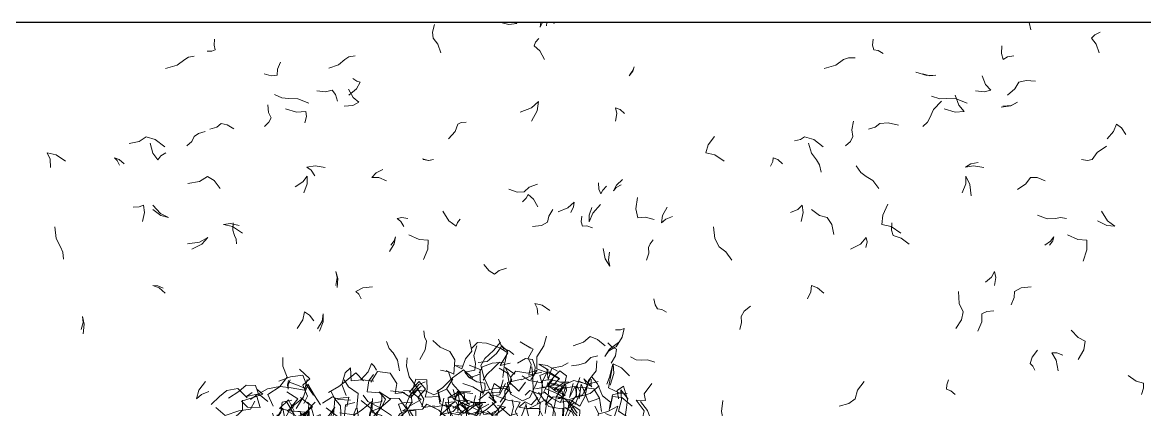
# Model space of a CAD drawing. Header units: metres. Extents: x 0 to 46.1, y -33.1 to 1.9.
# Drawn here: x 2.026 to 5.433, y -1.175 to 0 of the extents above; entities that cross this region are included whole.
import ezdxf

# ---------------------------------------------------------------- set-up
doc = ezdxf.new("R2010")
doc.units = ezdxf.units.M
doc.header["$LTSCALE"] = 0.02
doc.layers.add('AB_EXT_COUVRE', color=8, linetype='Continuous', lineweight=9)
doc.layers.add('BLOC_FEUILLAGE', color=7, linetype='Continuous', lineweight=13)
doc.layers.add('ARCHIBOOKS_ARBRE', color=7, linetype='Continuous')
doc.layers.add('SITE', color=7, linetype='Continuous', lineweight=25, true_color=0x000000)

# ---------------------------------------------------------------- blocks, each defined once
blk = doc.blocks.new('AB_ALPHA_54921720ee7c26e0')
at = {"layer": 'BLOC_FEUILLAGE', "color": 8, "lineweight": 13, "true_color": 0x414141, "transparency": 33554661}
for points in [[(-0.6101, 2.379), (-0.5543, 2.4008), (-0.4651, 2.4244), (-0.3693, 2.4151), (-0.2958, 2.4705), (-0.3072, 2.5593), (-0.2909, 2.6218)], [(-0.6303, 2.3969), (-0.6806, 2.4833), (-0.7651, 2.4905), (-0.832, 2.4614), (-0.9077, 2.4195)], [(-0.5392, 2.387), (-0.5459, 2.4718), (-0.614, 2.4924), (-0.6809, 2.4598), (-0.7688, 2.4313)], [(-0.2254, 2.2441), (-0.185, 2.2915), (-0.1989, 2.3795), (-0.1351, 2.4136), (-0.1919, 2.5056)], [(-0.5824, 2.3578), (-0.6296, 2.3083), (-0.7183, 2.3175), (-0.8281, 2.312), (-0.8804, 2.3879)], [(-0.7426, 2.2207), (-0.7922, 2.2595), (-0.8495, 2.2676), (-0.7827, 2.2635), (-0.6906, 2.3167), (-0.6693, 2.3902)], [(-0.5583, 2.3868), (-0.5537, 2.301), (-0.6476, 2.3268), (-0.6791, 2.3848), (-0.5871, 2.3886), (-0.5089, 2.3927), (-0.5425, 2.4416)], [(-0.5849, 2.427), (-0.6322, 2.4089), (-0.5402, 2.4045), (-0.4871, 2.3296)], [(-0.192, 2.3443), (-0.1539, 2.4137), (-0.1954, 2.3413), (-0.2884, 2.383), (-0.3661, 2.4146), (-0.4723, 2.3819), (-0.4569, 2.2853)], [(-0.1401, 2.2857), (-0.1701, 2.3697), (-0.178, 2.4545), (-0.2712, 2.466), (-0.3669, 2.4581)], [(-0.3086, 2.2487), (-0.2217, 2.2861), (-0.1814, 2.3468), (-0.2259, 2.3836), (-0.2895, 2.429)], [(0.0992, 2.2188), (0.0896, 2.3076), (0.1376, 2.3884), (0.1847, 2.4139), (0.1651, 2.3163), (0.2471, 2.3025), (0.3314, 2.2713)], [(0.8823, 2.205), (0.9308, 2.1655), (0.9654, 2.2669), (0.9471, 2.3379), (0.8826, 2.3885), (0.8424, 2.4519)], [(1.0109, 2.2055), (0.9574, 2.2263), (0.9993, 2.1871), (1.0478, 2.254), (1.109, 2.2966), (1.1136, 2.3862)], [(-0.528, 2.2199), (-0.4693, 2.1777), (-0.3905, 2.2505), (-0.3962, 2.1688), (-0.3255, 2.2421), (-0.2606, 2.2887), (-0.3283, 2.364)], [(-0.3532, 2.2221), (-0.4139, 2.2559), (-0.3322, 2.3006), (-0.3124, 2.2056), (-0.2097, 2.1694), (-0.2706, 2.0905), (-0.3398, 2.0303)], [(-0.1076, 2.2005), (-0.1334, 2.2826), (-0.1599, 2.3788), (-0.2169, 2.2941), (-0.293, 2.2232)], [(-0.0245, 2.2772), (0.0627, 2.2998), (0.1288, 2.3261), (0.2156, 2.3669), (0.2556, 2.2926)], [(0.1454, 2.0088), (0.1545, 2.1123), (0.1921, 2.2093), (0.1333, 2.2789), (0.115, 2.3392)], [(0.2632, 2.0155), (0.3353, 2.0613), (0.3805, 2.1156), (0.3522, 2.1738), (0.2606, 2.2054), (0.2954, 2.2829), (0.3401, 2.3204)], [(0.4334, 2.1676), (0.5327, 2.1273), (0.4626, 2.1373), (0.4953, 2.2067), (0.4671, 2.296), (0.3752, 2.3337), (0.3062, 2.2697)], [(0.6317, 1.9892), (0.6625, 2.0393), (0.6322, 2.1449), (0.5984, 2.2319), (0.6008, 2.3178), (0.6197, 2.376)], [(1.1218, 2.1128), (1.0385, 2.1062), (1.0146, 2.1569), (1.0926, 2.1519), (1.1109, 2.2003), (1.1157, 2.2624), (1.1558, 2.3259)], [(1.3645, 2.1341), (1.2883, 2.1366), (1.3679, 2.214), (1.3197, 2.2682), (1.2326, 2.3283), (1.1662, 2.3502), (1.114, 2.3206)], [(1.1634, 1.9789), (1.1461, 2.0829), (1.1462, 2.1744), (1.1895, 2.2187), (1.2689, 2.259), (1.3371, 2.3067)], [(-0.309, 2.2928), (-0.3836, 2.2965), (-0.4139, 2.2224), (-0.4997, 2.151), (-0.6017, 2.1244), (-0.6911, 2.173)], [(-0.4849, 2.1141), (-0.3752, 2.0962), (-0.3191, 2.1816), (-0.3492, 2.2872)], [(-0.1972, 2.2465), (-0.1688, 2.2036), (-0.2649, 2.1632), (-0.3763, 2.1613), (-0.4671, 2.1441), (-0.476, 2.2354)], [(-0.3051, 2.2423), (-0.3637, 2.2244), (-0.3099, 2.1691), (-0.3238, 2.1065), (-0.4184, 2.1173), (-0.4476, 2.2145)], [(-0.3167, 2.26), (-0.336, 2.2131), (-0.2695, 2.1921), (-0.2778, 2.083)], [(-0.2296, 2.1243), (-0.2659, 2.1755), (-0.2137, 2.124), (-0.1998, 2.1954), (-0.141, 2.232)], [(-0.26, 1.9758), (-0.201, 1.9726), (-0.1656, 2.0646), (-0.2259, 2.1276), (-0.1923, 2.23), (-0.2388, 2.2936)], [(-0.1425, 2.0728), (-0.0759, 2.093), (0.0132, 2.0485), (0.038, 2.1561), (0.011, 2.2177), (0.115, 2.2024), (0.0828, 2.1386)], [(0.1208, 2.1766), (0.0368, 2.2062), (-0.0032, 2.2375), (-0.0893, 2.2111)], [(-0.0032, 2.2762), (0.0092, 2.2171), (-0.022, 2.1258), (-0.0421, 2.0798)], [(0.9857, 1.9118), (0.9547, 1.9587), (0.9462, 2.0114), (0.9028, 2.0949), (0.897, 2.1909), (0.8402, 2.22)], [(1.2826, 2.0434), (1.323, 2.1375), (1.3683, 2.2271), (1.3384, 2.278), (1.2849, 2.232), (1.2014, 2.1912), (1.1321, 2.2021)], [(1.5815, 2.0065), (1.4781, 2.0094), (1.5169, 2.0828), (1.5067, 2.1368), (1.5617, 2.1926), (1.4819, 2.2703), (1.5463, 2.204)], [(1.695, 1.9202), (1.6298, 1.9845), (1.5492, 2.0409), (1.5736, 2.1284), (1.6454, 2.1947), (1.6848, 2.2617)], [(-0.1787, 2.1949), (-0.1776, 2.1103), (-0.2536, 2.087), (-0.335, 2.0537)], [(-0.2623, 2.1329), (-0.1819, 2.2055), (-0.2525, 2.1557), (-0.2653, 2.0978), (-0.2814, 2.0235)], [(-0.0716, 2.0779), (-0.0055, 2.1571), (-0.0639, 2.1099), (-0.1536, 2.0601), (-0.1277, 2.1317), (-0.2226, 2.116)], [(-0.0701, 2.1693), (-0.0065, 2.0853), (0.0384, 2.0482), (0.0762, 2.1515), (0.1495, 2.15)], [(0.349, 2.1806), (0.4186, 2.1057), (0.3299, 2.0628), (0.2429, 2.0516), (0.2136, 1.9944), (0.1348, 1.9776), (0.1224, 1.8908)], [(0.1985, 2.1531), (0.2522, 2.0813), (0.2904, 1.9954), (0.3465, 1.9051), (0.3539, 1.8335)], [(0.2242, 2.1879), (0.246, 2.1342), (0.3203, 2.0651), (0.3917, 1.9834)], [(0.2349, 2.024), (0.2692, 2.1123), (0.3481, 2.105), (0.3617, 2.1563)], [(0.2855, 1.8094), (0.2866, 1.8765), (0.2546, 1.9246), (0.322, 2.0019), (0.2545, 2.0435), (0.2879, 2.1456)], [(0.5288, 2.143), (0.5805, 2.1262), (0.5682, 2.0352), (0.5162, 2.0542), (0.4661, 2.0523), (0.4751, 1.9517)], [(0.5144, 2.1359), (0.571, 2.0776), (0.6268, 2.1167), (0.6936, 2.0947), (0.7436, 2.0513), (0.8478, 2.0679), (0.9136, 2.1333)], [(0.7062, 2.1656), (0.6526, 2.1568), (0.5668, 2.094), (0.518, 2.0325), (0.5291, 1.9253)], [(0.6672, 2.1414), (0.594, 2.1049), (0.6421, 2.0427), (0.5418, 2.017)], [(0.5673, 2.1203), (0.6633, 2.1779), (0.6952, 2.1108), (0.6222, 2.0645), (0.6432, 1.9805), (0.726, 1.9703)], [(0.596, 2.1263), (0.6421, 2.2028), (0.7231, 2.1763), (0.7039, 2.1039), (0.6755, 2.0528), (0.7823, 2.028)], [(0.7721, 2.0716), (0.82, 2.0871), (0.9138, 2.1413), (1.009, 2.177), (1.0627, 2.0964)], [(1.0622, 2.2008), (1.1331, 2.1481), (1.1114, 2.0655), (1.104, 1.9719), (1.0449, 2.0342), (0.9785, 2.0792)], [(1.1184, 2.1255), (1.1563, 2.1614), (1.2346, 2.1699), (1.3215, 2.1533)], [(1.135, 2.0613), (1.1717, 2.096), (1.2382, 2.133), (1.2891, 2.1631)], [(1.4171, 1.9898), (1.5228, 2.0022), (1.5401, 2.0561), (1.5364, 2.1168), (1.4887, 2.1389), (1.4201, 2.1206)], [(0.2815, 2.1253), (0.1795, 2.0803), (0.1195, 2.063), (0.018, 2.1054)], [(0.1486, 2.1073), (0.1149, 2.0645), (0.1533, 1.9929), (0.1894, 1.936)], [(0.3526, 2.1204), (0.3177, 2.0577), (0.2616, 1.9848), (0.3039, 1.9231), (0.3583, 1.8728), (0.3125, 1.8106), (0.3074, 1.71)], [(0.2914, 1.9074), (0.3984, 1.9273), (0.4595, 1.9807), (0.5213, 1.9906), (0.4817, 2.0944), (0.4048, 2.1156)], [(0.7813, 1.9865), (0.7836, 2.0794), (0.7707, 1.9773), (0.8183, 1.937), (0.8812, 1.9575), (0.9253, 2.0319), (0.981, 1.9369)], [(1.0201, 2.0061), (0.9376, 2.0232), (0.8823, 1.9777), (0.85, 2.0676)], [(0.8693, 1.8766), (0.9397, 1.8616), (0.9794, 1.8976), (0.9424, 1.9315), (0.8979, 1.9678), (0.8966, 2.0529)], [(1.1966, 1.826), (1.2568, 1.8776), (1.2716, 1.9425), (1.3461, 2.0091), (1.3194, 2.1115), (1.3792, 2.0436)], [(1.2742, 2.1199), (1.3264, 2.0654), (1.3202, 2.0031), (1.3732, 1.9126), (1.4422, 1.9654)], [(1.325, 1.9764), (1.3428, 2.0318), (1.3916, 2.0655), (1.476, 2.0264), (1.5489, 2.03), (1.485, 1.9704)], [(1.4282, 2.0175), (1.4712, 1.9695), (1.5602, 1.9275), (1.6319, 2.0112), (1.5746, 2.0711), (1.6323, 2.0452), (1.697, 1.9837)], [(1.5083, 1.7739), (1.4788, 1.8809), (1.504, 1.985), (1.5174, 2.0636)], [(0.567, 2.0407), (0.5123, 1.9858), (0.4513, 1.9544), (0.4046, 1.8768), (0.3344, 1.8268), (0.2408, 1.796), (0.1523, 1.7703)], [(0.5067, 1.7363), (0.5603, 1.7299), (0.5402, 1.8032), (0.553, 1.8815), (0.582, 1.9729), (0.4838, 1.9971), (0.5395, 2.01)], [(0.8258, 1.8324), (0.7814, 1.8798), (0.7491, 1.9306), (0.6733, 1.9975), (0.6311, 1.9687), (0.5329, 1.9871), (0.5624, 1.9)], [(0.6521, 1.8724), (0.6874, 1.7929), (0.7632, 1.7814), (0.8395, 1.8553), (0.8194, 1.9535), (0.7159, 1.963)], [(0.7231, 1.6832), (0.753, 1.7388), (0.8306, 1.7906), (0.8183, 1.8441), (0.7431, 1.8761), (0.7718, 1.929), (0.8109, 2.0068)], [(0.8136, 1.8849), (0.8146, 1.9738), (0.8911, 1.9568), (0.9108, 1.8712), (1.0042, 1.8254), (1.0831, 1.8875)], [(1.0316, 1.9858), (0.9315, 2.0261), (0.8434, 2.003), (0.8306, 1.9392), (0.826, 1.8574), (0.8499, 1.7858)], [(0.8557, 1.9978), (0.9107, 2.0007), (0.9707, 2.007), (0.9588, 1.9444), (0.8579, 1.9172)], [(0.9256, 2.0305), (0.9188, 1.9564), (0.9622, 1.8624), (0.9038, 1.8538), (0.9165, 1.778)], [(0.9068, 1.9655), (0.9862, 1.9433), (1.0727, 1.8797), (1.0216, 1.8308)], [(1.0483, 1.9648), (1.0056, 1.8878), (1.1, 1.9004), (1.0485, 1.9027), (0.9501, 1.8642), (1.0343, 1.7988), (1.0855, 1.7788)], [(1.3167, 1.9141), (1.2849, 1.9572), (1.1875, 1.9799), (1.0938, 1.981), (1.0541, 1.8821), (1.0377, 1.8283), (0.9696, 1.7902)], [(1.0647, 1.927), (1.1511, 1.9658), (1.1853, 1.8701), (1.1442, 1.9299)], [(1.2911, 1.9934), (1.2248, 1.9223), (1.155, 1.9349), (1.2086, 2.016), (1.2492, 1.9668)], [(1.1721, 1.8828), (1.1795, 1.9568), (1.2301, 1.9377), (1.2809, 2.0271)], [(1.4172, 1.9942), (1.307, 1.998), (1.298, 1.9383), (1.2147, 1.8674)], [(1.2371, 1.9801), (1.3116, 1.9686), (1.3066, 1.907), (1.3827, 1.8329), (1.4423, 1.8441), (1.4988, 1.9124), (1.5318, 1.9505)], [(1.722, 1.8674), (1.7546, 1.9298), (1.7137, 1.9807), (1.6646, 1.9511), (1.5937, 1.9016), (1.557, 1.8584), (1.6039, 1.7994)], [(1.6571, 1.8873), (1.5584, 1.8896), (1.5594, 1.9852), (1.6334, 1.9949), (1.6972, 1.9244), (1.6357, 1.8875)], [(1.7921, 2.0238), (1.7408, 2.0092), (1.6606, 2.0164), (1.6123, 1.94), (1.6236, 2.02)], [(1.8094, 1.9932), (1.8661, 1.9874), (1.9188, 1.9897), (1.9679, 2.0186), (2.0223, 2.0148)], [(1.8568, 1.7621), (1.9074, 1.854), (1.9802, 1.9099), (2.0045, 1.9807)], [(0.9342, 1.7919), (0.9507, 1.8809), (0.9153, 1.9317), (0.8526, 1.8918), (0.7524, 1.8921), (0.8505, 1.939), (0.9276, 1.8703)], [(0.8342, 1.8851), (0.8841, 1.8566), (0.9676, 1.8927), (1.0289, 1.9061), (1.05, 1.8586), (1.128, 1.8748)], [(0.8876, 1.8835), (0.9116, 1.9587), (0.9934, 1.8903), (1.0649, 1.8299), (1.154, 1.7815), (1.244, 1.8217), (1.1895, 1.8495)], [(1.0422, 1.8414), (0.9587, 1.8399), (0.9492, 1.9218), (1.003, 1.9235), (1.1098, 1.8947)], [(1.1868, 1.8801), (1.0975, 1.8393), (1.0461, 1.8243), (1.0192, 1.7531), (0.9877, 1.6914), (0.9636, 1.7408)], [(1.3193, 1.7513), (1.261, 1.7515), (1.2068, 1.8331), (1.1535, 1.7988), (1.0716, 1.8094), (1.0511, 1.892)], [(1.1562, 1.8825), (1.1905, 1.8127), (1.1513, 1.7569), (1.1043, 1.828)], [(1.2004, 1.9197), (1.275, 1.8684), (1.3629, 1.8286), (1.3075, 1.7693), (1.327, 1.6891), (1.3062, 1.6049), (1.2174, 1.5588)], [(1.5684, 1.849), (1.5137, 1.8543), (1.4558, 1.8965), (1.4134, 1.8692)], [(1.4835, 1.7826), (1.5326, 1.8392), (1.5697, 1.9444), (1.646, 1.9306), (1.5966, 1.8887), (1.5003, 1.896)], [(1.5426, 1.762), (1.5779, 1.8176), (1.6552, 1.7475), (1.7249, 1.8218), (1.7299, 1.875), (1.6729, 1.8218), (1.6483, 1.8671)], [(1.5734, 1.8783), (1.6607, 1.8129), (1.7097, 1.7461), (1.7384, 1.6442), (1.7619, 1.5991)], [(1.701, 1.7702), (1.6419, 1.779), (1.7078, 1.7917), (1.6467, 1.8355), (1.6011, 1.896)], [(1.7624, 1.8797), (1.6977, 1.8965), (1.6382, 1.9306), (1.6031, 1.8942), (1.6914, 1.8258), (1.677, 1.7234), (1.6453, 1.6169)], [(1.9738, 1.8271), (1.8924, 1.8292), (1.7988, 1.8815), (1.6917, 1.8675), (1.6266, 1.9001)], [(1.7612, 1.7027), (1.8221, 1.7839), (1.812, 1.8334), (1.7406, 1.8436), (1.6307, 1.854), (1.7182, 1.8852)], [(1.6489, 1.7936), (1.7229, 1.7513), (1.8339, 1.7603), (1.8872, 1.8127), (1.8745, 1.8757), (1.919, 1.8012)], [(1.7616, 1.7165), (1.711, 1.7087), (1.786, 1.7645), (1.8092, 1.8315), (1.8485, 1.8919)], [(2.032, 1.79), (2.0665, 1.8366), (2.1168, 1.9249), (2.0744, 1.8341), (2.0384, 1.7604), (2.1109, 1.6981), (2.1646, 1.6822)], [(1.1897, 1.8161), (1.1369, 1.8058), (1.1115, 1.7358), (1.1668, 1.7464), (1.2642, 1.7356), (1.3051, 1.8087), (1.3093, 1.8623)], [(1.4017, 1.8067), (1.3961, 1.7409), (1.397, 1.6598), (1.3858, 1.5726), (1.3277, 1.5873)], [(1.5023, 1.8282), (1.4374, 1.7869), (1.3991, 1.8208), (1.3422, 1.7951), (1.3962, 1.7709), (1.4864, 1.7464), (1.5028, 1.6677)], [(1.563, 1.5318), (1.4813, 1.5834), (1.5299, 1.6341), (1.4381, 1.6697), (1.3449, 1.7235), (1.3989, 1.7966)], [(1.5098, 1.7907), (1.4823, 1.7046), (1.44, 1.6569), (1.3941, 1.623), (1.3742, 1.693)], [(1.7553, 1.7186), (1.7068, 1.6912), (1.6374, 1.7055), (1.5614, 1.7409), (1.5515, 1.7968), (1.4702, 1.7761), (1.4068, 1.7633)], [(1.5233, 1.6967), (1.5538, 1.768), (1.616, 1.8027), (1.6812, 1.7792), (1.725, 1.851)], [(1.5691, 1.6477), (1.5901, 1.7047), (1.6399, 1.8002), (1.7001, 1.8599)], [(1.661, 1.7495), (1.7404, 1.7409), (1.7919, 1.6832), (1.859, 1.7532), (1.8453, 1.8412), (1.801, 1.7383)], [(1.9414, 1.6001), (1.9514, 1.7031), (1.928, 1.7817), (1.8769, 1.8023), (1.7908, 1.8298), (1.7342, 1.7654), (1.7884, 1.8622)], [(1.9291, 1.8575), (1.9155, 1.807), (1.8332, 1.868), (1.796, 1.8249), (1.788, 1.7546), (1.8917, 1.7555), (1.973, 1.7932)], [(1.9461, 1.7024), (1.8641, 1.694), (1.8528, 1.7828), (1.9239, 1.8637)], [(1.9369, 1.8733), (1.9644, 1.8114), (1.9781, 1.7144), (2.0251, 1.6502), (1.999, 1.5951)], [(1.7595, 1.6365), (1.7229, 1.7407), (1.7011, 1.6864), (1.6526, 1.618), (1.6376, 1.5286), (1.5717, 1.4608)], [(2.1607, 1.6394), (2.1242, 1.7218), (2.1095, 1.6473), (2.0654, 1.5698), (2.1281, 1.5005), (2.2004, 1.458)], [(2.0902, 1.4812), (2.1323, 1.5815), (2.1554, 1.6383), (2.1515, 1.7423), (2.0966, 1.7244), (2.0892, 1.6603)], [(2.156, 1.4637), (2.2291, 1.472), (2.2543, 1.5225), (2.2169, 1.6166), (2.2854, 1.5942), (2.2886, 1.6455), (2.3658, 1.7066)], [(1.6643, 1.701), (1.6376, 1.6179), (1.6331, 1.5503), (1.6612, 1.4928), (1.6015, 1.4969), (1.5377, 1.5129), (1.4451, 1.5106)], [(1.7673, 1.5951), (1.7833, 1.6537), (1.7432, 1.6975), (1.6903, 1.6393), (1.6525, 1.5804), (1.7142, 1.6022)], [(1.6786, 1.7029), (1.7224, 1.6574), (1.7434, 1.5623), (1.7085, 1.4906)], [(1.8913, 1.3543), (1.8652, 1.3971), (1.8724, 1.4974), (1.9148, 1.5947), (1.9013, 1.6531)], [(2.175, 1.5802), (2.1164, 1.6647), (2.0498, 1.6888), (2.0124, 1.6104), (2.0547, 1.7018), (2.1376, 1.6994)], [(1.9192, 1.5891), (1.9876, 1.5887), (2.07, 1.6083), (2.0218, 1.5335), (1.9668, 1.5789)], [(2.2031, 1.346), (2.2389, 1.4095), (2.2834, 1.4658), (2.2805, 1.5174), (2.2457, 1.5975)]]:
    blk.add_lwpolyline(points, dxfattribs=at)

msp = doc.modelspace()

# ---------------------------------------------------------------- linework, layer by layer
at = {"layer": 'AB_EXT_COUVRE', "lineweight": 9, "true_color": 0x606060, "transparency": 33554585}
for points in [[(3.5271, -0.0035), (3.5026, -0.0062), (3.478, 0)], [(3.5271, -0.0035), (3.5221, 0)], [(3.598, -0.0144), (3.6048, 0)], [(3.598, -0.0144), (3.5995, 0)], [(3.6184, 0), (3.6171, -0.0105)], [(3.6378, 0), (3.6408, -0.0038)], [(5.0832, 0), (5.0875, -0.0221)], [(3.2725, -0.0481), (3.2709, -0.0294), (3.2772, -0.0066)], [(5.2725, -0.0481), (5.2824, -0.0375), (5.2987, -0.0294)], [(2.6113, -0.083), (2.6074, -0.069), (2.609, -0.0508)], [(3.2725, -0.0481), (3.2867, -0.0655), (3.2957, -0.0923)], [(3.5793, -0.0711), (3.5836, -0.06), (3.5936, -0.0488)], [(4.6113, -0.083), (4.6074, -0.069), (4.609, -0.0508)], [(5.2725, -0.0481), (5.2867, -0.0655), (5.2957, -0.0923)], [(2.5187, -0.1124), (2.5301, -0.1053), (2.5466, -0.1019)], [(2.6113, -0.083), (2.6006, -0.0873), (2.5862, -0.0876)], [(3.0042, -0.1125), (3.0172, -0.1046), (3.0361, -0.1011)], [(3.5793, -0.0711), (3.597, -0.0864), (3.6111, -0.1123)], [(4.6113, -0.083), (4.6246, -0.0853), (4.6394, -0.0939)], [(5.0042, -0.1125), (4.9986, -0.0944), (5.0001, -0.0707)], [(5.0042, -0.1125), (5.0172, -0.1046), (5.0361, -0.1011)], [(2.5187, -0.1124), (2.4952, -0.1295), (2.4599, -0.1393)], [(2.799, -0.1598), (2.8001, -0.1415), (2.8095, -0.1206)], [(3.0042, -0.1125), (2.9854, -0.1284), (2.9564, -0.1388)], [(3.8835, -0.1346), (3.8791, -0.1479), (3.868, -0.1615)], [(3.8835, -0.1346), (3.8797, -0.146), (3.8701, -0.1578)], [(4.5187, -0.1124), (4.4952, -0.1295), (4.4599, -0.1393)], [(4.5187, -0.1124), (4.5342, -0.1069), (4.5548, -0.1073)], [(2.799, -0.1598), (2.7813, -0.1615), (2.7598, -0.1558)], [(3.0516, -0.1817), (3.0406, -0.1786), (3.029, -0.1702)], [(4.799, -0.1598), (4.7717, -0.1613), (4.7389, -0.151)], [(4.799, -0.1598), (4.7813, -0.1615), (4.7598, -0.1558)], [(4.966, -0.2051), (4.9507, -0.1884), (4.94, -0.162)], [(3.0474, -0.2423), (3.0297, -0.2273), (3.0156, -0.202)], [(3.0516, -0.1817), (3.0398, -0.2019), (3.0169, -0.2204)], [(5.0516, -0.1817), (5.0398, -0.2019), (5.0169, -0.2204)], [(5.0516, -0.1817), (5.0735, -0.1757), (5.1019, -0.1783)], [(2.8331, -0.2312), (2.8136, -0.2292), (2.7915, -0.2183)], [(2.8331, -0.2312), (2.8616, -0.2317), (2.8949, -0.2449)], [(2.966, -0.2051), (2.9458, -0.2105), (2.9195, -0.2078)], [(2.966, -0.2051), (2.9761, -0.2184), (2.982, -0.2385)], [(4.8331, -0.2312), (4.8116, -0.2321), (4.7858, -0.2236)], [(4.8331, -0.2312), (4.8616, -0.2317), (4.8949, -0.2449)], [(4.8858, -0.2699), (4.8691, -0.2509), (4.8579, -0.2211)], [(4.966, -0.2051), (4.9458, -0.2105), (4.9195, -0.2078)], [(2.7808, -0.2894), (2.7726, -0.273), (2.7703, -0.2501)], [(2.8858, -0.2699), (2.8582, -0.2721), (2.8247, -0.2625)], [(2.8858, -0.2699), (2.8878, -0.2856), (2.8834, -0.305)], [(3.0474, -0.2423), (3.0286, -0.2517), (3.0024, -0.2545)], [(3.5928, -0.2403), (3.5711, -0.2592), (3.5373, -0.2719)], [(3.5928, -0.2403), (3.5888, -0.2682), (3.5717, -0.2992)], [(3.8269, -0.2587), (3.8303, -0.2765), (3.8264, -0.2991)], [(3.8269, -0.2587), (3.8403, -0.2641), (3.8538, -0.2764)], [(4.7808, -0.2894), (4.7922, -0.264), (4.8169, -0.2391)], [(4.8858, -0.2699), (4.8582, -0.2721), (4.8247, -0.2625)], [(5.0474, -0.2423), (5.0267, -0.2532), (4.9976, -0.257)], [(5.0474, -0.2423), (5.0286, -0.2517), (5.0024, -0.2545)], [(2.7808, -0.2894), (2.7741, -0.3028), (2.7603, -0.3157)], [(3.3478, -0.3088), (3.3583, -0.3041), (3.3728, -0.3031)], [(4.5473, -0.3466), (4.5439, -0.3258), (4.5491, -0.2997)], [(4.6295, -0.3071), (4.6549, -0.3042), (4.6861, -0.3121)], [(4.7808, -0.2894), (4.7741, -0.3028), (4.7603, -0.3157)], [(2.5473, -0.3466), (2.5607, -0.3368), (2.5809, -0.3311)], [(2.6295, -0.3071), (2.6156, -0.3176), (2.5946, -0.3239)], [(2.6295, -0.3071), (2.6475, -0.3109), (2.6671, -0.3233)], [(3.3478, -0.3088), (3.3392, -0.331), (3.3193, -0.3534)], [(4.6295, -0.3071), (4.6156, -0.3176), (4.5946, -0.3239)], [(5.3478, -0.3088), (5.3392, -0.331), (5.3193, -0.3534)], [(5.3478, -0.3088), (5.3633, -0.3199), (5.3766, -0.3399)], [(2.401, -0.3474), (2.3803, -0.3609), (2.3499, -0.3678)], [(2.401, -0.3474), (2.4287, -0.3555), (2.4576, -0.3772)], [(2.4365, -0.4165), (2.4217, -0.3966), (2.413, -0.3667)], [(2.5473, -0.3466), (2.5399, -0.3609), (2.5249, -0.3744)], [(4.1011, -0.3959), (4.108, -0.3716), (4.1268, -0.346)], [(4.401, -0.3474), (4.3886, -0.3553), (4.3704, -0.3592)], [(4.401, -0.3474), (4.4287, -0.3555), (4.4576, -0.3772)], [(4.4365, -0.4165), (4.4217, -0.3966), (4.413, -0.3667)], [(4.5473, -0.3466), (4.5399, -0.3609), (4.5249, -0.3744)], [(2.1011, -0.3959), (2.1279, -0.4022), (2.1565, -0.4214)], [(2.1011, -0.3959), (2.1095, -0.4144), (2.1111, -0.4399)], [(2.4365, -0.4165), (2.4457, -0.4052), (2.4615, -0.396)], [(4.1011, -0.3959), (4.1279, -0.4022), (4.1565, -0.4214)], [(5.274, -0.4164), (5.2896, -0.3945), (5.3175, -0.3756)], [(2.3052, -0.4107), (2.3196, -0.4163), (2.334, -0.4291)], [(2.3052, -0.4107), (2.3136, -0.4191), (2.3198, -0.4327)], [(2.8897, -0.4394), (2.9142, -0.4347), (2.9452, -0.44)], [(2.8897, -0.4394), (2.9024, -0.4485), (2.9133, -0.465)], [(3.274, -0.4164), (3.259, -0.4185), (3.2404, -0.4143)], [(3.274, -0.4164), (3.2599, -0.4189), (3.2422, -0.4156)], [(4.3052, -0.4107), (4.3041, -0.4224), (4.2977, -0.4357)], [(4.3052, -0.4107), (4.3196, -0.4163), (4.334, -0.4291)], [(4.4365, -0.4165), (4.4463, -0.4317), (4.4512, -0.4539)], [(4.5877, -0.4673), (4.5715, -0.4558), (4.5575, -0.4351)], [(4.8897, -0.4394), (4.9052, -0.4295), (4.9279, -0.4247)], [(4.8897, -0.4394), (4.9142, -0.4347), (4.9452, -0.44)], [(5.274, -0.4164), (5.2599, -0.4189), (5.2422, -0.4156)], [(2.5877, -0.4673), (2.5633, -0.4822), (2.528, -0.4889)], [(2.5877, -0.4673), (2.6081, -0.48), (2.6265, -0.5039)], [(2.8906, -0.4664), (2.8772, -0.4841), (2.8535, -0.4991)], [(2.8906, -0.4664), (2.8903, -0.4895), (2.8798, -0.5167)], [(3.0871, -0.4702), (3.0994, -0.4568), (3.1197, -0.4463)], [(3.0871, -0.4702), (3.1076, -0.471), (3.1313, -0.481)], [(3.821, -0.5111), (3.8297, -0.4933), (3.8477, -0.4763)], [(4.5877, -0.4673), (4.6081, -0.48), (4.6265, -0.5039)], [(4.8906, -0.4664), (4.8903, -0.4895), (4.8798, -0.5167)], [(4.8906, -0.4664), (4.9029, -0.4914), (4.9063, -0.5264)], [(5.0871, -0.4702), (5.073, -0.4901), (5.0477, -0.5073)], [(5.0871, -0.4702), (5.1076, -0.471), (5.1313, -0.481)], [(3.5494, -0.5139), (3.5282, -0.5146), (3.503, -0.5062)], [(3.5494, -0.5139), (3.5649, -0.5003), (3.5892, -0.4912)], [(3.7825, -0.5205), (3.7762, -0.5062), (3.7751, -0.4866)], [(3.7825, -0.5205), (3.7879, -0.5085), (3.7997, -0.4967)], [(3.821, -0.5111), (3.8291, -0.5008), (3.8433, -0.4924)], [(3.561, -0.5224), (3.5554, -0.5337), (3.5438, -0.5446)], [(3.561, -0.5224), (3.5776, -0.5361), (3.5911, -0.5594)], [(3.8939, -0.593), (3.8881, -0.5657), (3.8933, -0.5311)], [(2.3933, -0.5543), (2.3799, -0.5597), (2.3617, -0.5603)], [(2.3933, -0.5543), (2.3964, -0.5766), (2.3903, -0.6043)], [(2.4694, -0.5919), (2.4451, -0.5799), (2.4217, -0.5549)], [(2.4694, -0.5919), (2.4462, -0.5855), (2.4217, -0.5677)], [(3.3426, -0.6182), (3.3206, -0.6016), (3.3021, -0.5723)], [(3.6202, -0.6062), (3.6237, -0.5879), (3.6359, -0.5678)], [(3.7011, -0.5454), (3.6822, -0.5627), (3.6522, -0.5748)], [(3.7011, -0.5454), (3.6994, -0.56), (3.691, -0.5765)], [(3.747, -0.6053), (3.7465, -0.5851), (3.7549, -0.5611)], [(3.747, -0.6053), (3.7574, -0.5791), (3.7813, -0.5529)], [(3.9662, -0.6082), (3.9694, -0.5856), (3.9832, -0.5606)], [(4.3933, -0.5543), (4.3799, -0.5674), (4.3584, -0.5771)], [(4.3933, -0.5543), (4.3964, -0.5766), (4.3903, -0.6043)], [(4.4694, -0.5919), (4.4462, -0.5855), (4.4217, -0.5677)], [(4.6359, -0.613), (4.6381, -0.5845), (4.6533, -0.5519)], [(5.3426, -0.6182), (5.3206, -0.6016), (5.3021, -0.5723)], [(2.6359, -0.613), (2.657, -0.6101), (2.6832, -0.616)], [(2.6359, -0.613), (2.6637, -0.6195), (2.6936, -0.6395)], [(2.6699, -0.6469), (2.6644, -0.6301), (2.6654, -0.6079)], [(3.1632, -0.5951), (3.1777, -0.5921), (3.1962, -0.5951)], [(3.1632, -0.5951), (3.1744, -0.6038), (3.1838, -0.619)], [(3.3426, -0.6182), (3.3463, -0.6075), (3.3553, -0.5965)], [(3.6202, -0.6062), (3.6014, -0.6161), (3.5748, -0.6193)], [(3.7261, -0.6178), (3.7227, -0.6049), (3.7245, -0.5881)], [(3.8939, -0.593), (3.9165, -0.5907), (3.9442, -0.5979)], [(3.9662, -0.6082), (3.979, -0.5966), (3.9992, -0.5886)], [(4.4694, -0.5919), (4.4831, -0.6128), (4.4899, -0.6434)], [(4.6359, -0.613), (4.6637, -0.6195), (4.6936, -0.6395)], [(4.6699, -0.6469), (4.6644, -0.6301), (4.6654, -0.6079)], [(5.1632, -0.5951), (5.1379, -0.5956), (5.1079, -0.585)], [(5.1632, -0.5951), (5.1777, -0.5921), (5.1962, -0.5951)], [(5.3426, -0.6182), (5.3183, -0.6159), (5.2908, -0.6024)], [(2.1415, -0.6813), (2.1284, -0.6559), (2.1242, -0.6202)], [(2.6699, -0.6469), (2.6748, -0.6573), (2.6759, -0.6718)], [(3.2576, -0.6612), (3.2304, -0.659), (3.1994, -0.6444)], [(3.7261, -0.6178), (3.7399, -0.6174), (3.7565, -0.623)], [(4.1415, -0.6813), (4.1284, -0.6559), (4.1242, -0.6202)], [(4.6699, -0.6469), (4.6937, -0.6542), (4.7185, -0.6732)], [(5.2576, -0.6612), (5.2304, -0.659), (5.1994, -0.6444)], [(2.1415, -0.6813), (2.1486, -0.6967), (2.1502, -0.7179)], [(2.5883, -0.6523), (2.5628, -0.6664), (2.5267, -0.6718)], [(2.5883, -0.6523), (2.5703, -0.6725), (2.5401, -0.6883)], [(3.1581, -0.6504), (3.1543, -0.6715), (3.1407, -0.6947)], [(3.1581, -0.6504), (3.1544, -0.6629), (3.1447, -0.6759)], [(3.2576, -0.6612), (3.2563, -0.6882), (3.243, -0.7194)], [(3.9273, -0.6832), (3.9314, -0.6717), (3.9412, -0.6599)], [(4.1415, -0.6813), (4.1621, -0.6958), (4.18, -0.7219)], [(4.5883, -0.6523), (4.5703, -0.6725), (4.5401, -0.6883)], [(4.5883, -0.6523), (4.5905, -0.6659), (4.5871, -0.6829)], [(5.1581, -0.6504), (5.1481, -0.6639), (5.1304, -0.6754)], [(5.1581, -0.6504), (5.1544, -0.6629), (5.1447, -0.6759)], [(5.2576, -0.6612), (5.2584, -0.6899), (5.2467, -0.724)], [(3.8089, -0.7394), (3.7955, -0.7174), (3.7895, -0.6856)], [(3.8089, -0.7394), (3.8049, -0.7207), (3.8085, -0.6968)], [(3.9273, -0.6832), (3.928, -0.7004), (3.9211, -0.7211)], [(3.4595, -0.764), (3.4426, -0.7538), (3.4272, -0.7343)], [(3.4595, -0.764), (3.4736, -0.7529), (3.4951, -0.746)], [(2.9774, -0.7557), (2.9812, -0.7742), (2.9774, -0.7978)], [(2.9774, -0.7557), (2.9832, -0.7768), (2.9809, -0.8042)], [(4.9774, -0.7557), (4.9683, -0.7726), (4.9502, -0.7885)], [(4.9774, -0.7557), (4.9812, -0.7742), (4.9774, -0.7978)], [(2.4218, -0.7982), (2.4364, -0.7989), (2.4531, -0.8062)], [(2.4218, -0.7982), (2.4403, -0.805), (2.4591, -0.8211)], [(3.0379, -0.8162), (3.0589, -0.8055), (3.0885, -0.8021)], [(3.0379, -0.8162), (3.047, -0.8247), (3.0539, -0.8388)], [(4.4218, -0.7982), (4.4199, -0.8171), (4.4093, -0.8386)], [(4.4218, -0.7982), (4.4403, -0.805), (4.4591, -0.8211)], [(4.8826, -0.8785), (4.8706, -0.8526), (4.8679, -0.8168)], [(5.0379, -0.8162), (5.0374, -0.8349), (5.0286, -0.8568)], [(5.0379, -0.8162), (5.0589, -0.8055), (5.0885, -0.8021)], [(3.9545, -0.8692), (3.9468, -0.8566), (3.9432, -0.8383)], [(2.8826, -0.8785), (2.8772, -0.9029), (2.8601, -0.9291)], [(2.8826, -0.8785), (2.8975, -0.8881), (2.9108, -0.906)], [(2.9393, -0.8847), (2.9355, -0.9061), (2.9215, -0.9295)], [(2.9393, -0.8847), (2.9386, -0.9086), (2.9273, -0.9364)], [(3.582, -0.8526), (3.5888, -0.8668), (3.5904, -0.8864)], [(3.582, -0.8526), (3.6037, -0.8583), (3.6267, -0.8745)], [(3.9545, -0.8692), (3.9672, -0.8711), (3.9814, -0.879)], [(4.208, -0.8928), (4.2175, -0.8762), (4.2361, -0.8607)], [(4.8826, -0.8785), (4.8772, -0.9029), (4.8601, -0.9291)], [(4.9393, -0.8847), (4.9386, -0.9086), (4.9273, -0.9364)], [(4.9393, -0.8847), (4.9546, -0.8773), (4.9758, -0.8753)], [(2.208, -0.8928), (2.2097, -0.9104), (2.204, -0.9318)], [(2.208, -0.8928), (2.2134, -0.9157), (2.2096, -0.945)], [(4.208, -0.8928), (4.2097, -0.9104), (4.204, -0.9318)], [(3.2529, -0.9669), (3.2467, -0.954), (3.245, -0.9362)], [(3.7496, -0.9533), (3.7296, -0.9705), (3.6985, -0.9818)], [(3.7496, -0.9533), (3.7721, -0.9617), (3.7949, -0.9816)], [(3.8528, -0.9289), (3.8415, -0.9329), (3.8264, -0.9326)], [(3.8528, -0.9289), (3.8471, -0.9555), (3.8286, -0.9844)], [(5.2529, -0.9669), (5.2312, -0.9561), (5.2103, -0.9339)], [(3.1515, -1.0025), (3.1397, -0.9893), (3.1316, -0.9685)], [(3.2529, -0.9669), (3.2487, -0.9933), (3.2321, -1.0225)], [(3.4876, -0.99), (3.4779, -0.9788), (3.4714, -0.9613)], [(3.7937, -1.0136), (3.8085, -0.9913), (3.8359, -0.9717)], [(3.7937, -1.0136), (3.8054, -0.9977), (3.8264, -0.9841)], [(3.8301, -0.992), (3.8166, -0.9859), (3.8033, -0.9727)], [(5.2529, -0.9669), (5.2487, -0.9933), (5.2321, -1.0225)], [(3.1515, -1.0025), (3.1649, -1.0248), (3.171, -1.0569)], [(3.4876, -0.99), (3.5026, -0.9953), (3.518, -1.0082)], [(3.8301, -0.992), (3.8264, -1.012), (3.8131, -1.034)], [(3.9046, -1.0252), (3.8894, -1.0235), (3.8723, -1.0147)], [(5.0855, -1.0352), (5.0917, -1.0153), (5.1079, -0.9947)], [(5.1515, -1.0025), (5.167, -1.0027), (5.1852, -1.0098)], [(5.1515, -1.0025), (5.1649, -1.0248), (5.171, -1.0569)], [(3.0855, -1.0352), (3.0755, -1.0599), (3.0529, -1.0847)], [(3.0855, -1.0352), (3.0939, -1.0428), (3.1005, -1.0556)], [(3.8192, -1.0365), (3.8211, -1.0656), (3.8105, -1.1008)], [(3.8192, -1.0365), (3.8444, -1.0478), (3.8691, -1.0722)], [(3.9046, -1.0252), (3.9235, -1.0243), (3.9461, -1.0314)], [(5.0855, -1.0352), (5.0939, -1.0428), (5.1005, -1.0556)], [(2.5545, -1.1418), (2.5617, -1.1162), (2.5815, -1.0893)], [(2.8322, -1.1127), (2.8305, -1.101), (2.8336, -1.0865)], [(2.8322, -1.1127), (2.8323, -1.0995), (2.8382, -1.0841)], [(3.43, -1.0943), (3.4053, -1.0902), (3.3782, -1.0744)], [(4.5545, -1.1418), (4.5617, -1.1162), (4.5815, -1.0893)], [(4.8322, -1.1127), (4.8323, -1.0995), (4.8382, -1.0841)], [(5.43, -1.0943), (5.4073, -1.0884), (5.3833, -1.0714)], [(2.5545, -1.1418), (2.5689, -1.1288), (2.5916, -1.1198)], [(3.43, -1.0943), (3.4303, -1.1101), (3.4238, -1.1289)], [(3.6323, -1.1609), (3.6115, -1.1479), (3.5927, -1.1234)], [(3.6196, -1.0932), (3.624, -1.1082), (3.6227, -1.1278)], [(3.6196, -1.0932), (3.6473, -1.0964), (3.6786, -1.1123)], [(4.8322, -1.1127), (4.845, -1.1177), (4.858, -1.1292)], [(5.43, -1.0943), (5.4303, -1.1101), (5.4238, -1.1289)], [(4.1536, -1.2071), (4.148, -1.1808), (4.1529, -1.1474)], [(4.5545, -1.1418), (4.535, -1.1564), (4.5055, -1.1649)], [(3.6323, -1.1609), (3.6435, -1.1856), (3.6457, -1.2196)]]:
    msp.add_lwpolyline(points, dxfattribs=at)
at = {"layer": 'SITE'}
msp.add_lwpolyline([(0, 0), (6.0974, -31.3132), (45.3602, -23.6679), (40.7508, 0), (0, 0)], close=True, dxfattribs=at)

# ---------------------------------------------------------------- block references
at = {"layer": 'ARCHIBOOKS_ARBRE', "transparency": 33554687, "xscale": 0.4, "yscale": 0.4, "rotation": 15}
msp.add_blockref('AB_ALPHA_54921720ee7c26e0', (3.2, -2), dxfattribs=at)

doc.saveas('drawing.dxf')
